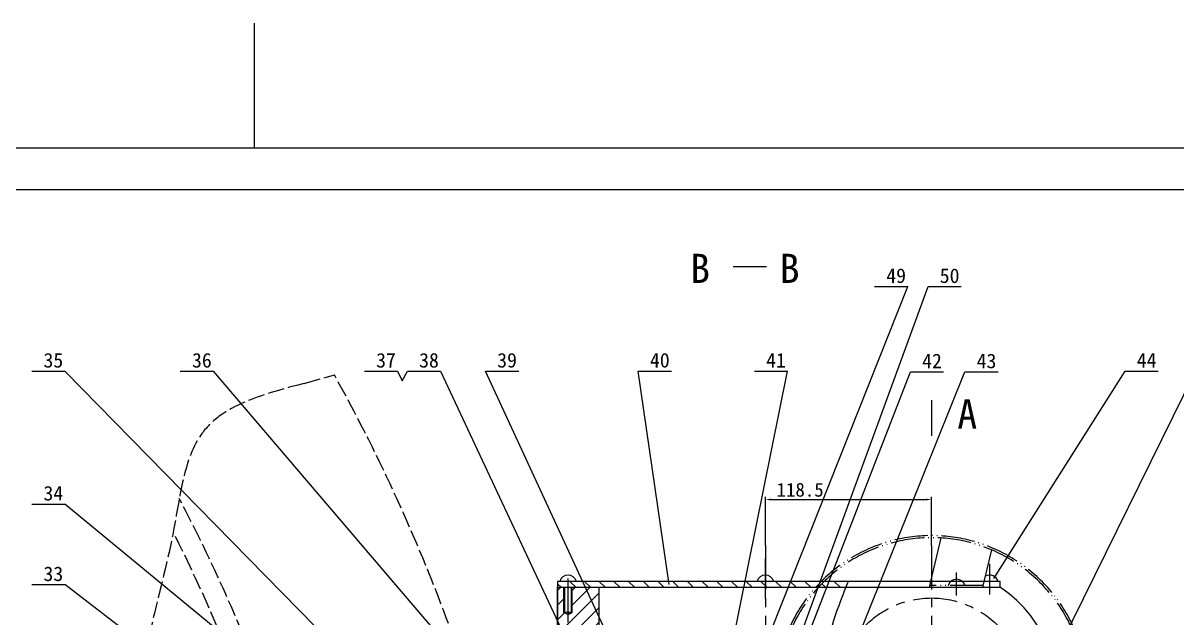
# Model space of a CAD drawing. Header units: millimetres. Extents: x 426 to 3129, y 89 to 2051.
# Drawn here: x 1610 to 2443, y 1622 to 2051 of the extents above; entities that cross this region are included whole.
import ezdxf

# ---------------------------------------------------------------- set-up
doc = ezdxf.new("R2010")
doc.units = ezdxf.units.MM
for name, pattern in [('ACAD_ISO02W100', [15, 12, -3]), ('ACAD_ISO05W100', [34, 24, -3, 0.5, -3, 0.5, -3]), ('CENTER', [50.8, 31.75, -6.35, 6.35, -6.35]), ('CENTER2', [1.125, 0.75, -0.125, 0.125, -0.125])]:
    doc.linetypes.add(name, pattern=pattern)
for name, color, linetype in [('01', 1, 'CENTER'), ('3', 5, 'Continuous'), ('CENTER', 1, 'CENTER2'), ('LAYER3', 3, 'ACAD_ISO02W100'), ('TEXT', 5, 'Continuous'), ('图层1', 7, 'Continuous'), ('图层2', 3, 'ACAD_ISO02W100')]:
    doc.layers.add(name, color=color, linetype=linetype)
doc.dimstyles.get("Standard").update_dxf_attribs({"dimtxt": 0.18, "dimasz": 0.18, "dimexe": 0.18, "dimexo": 0.0625, "dimgap": 0.09, "dimtad": 0, "dimtih": 1, "dimtoh": 1, "dimdec": 4, "dimzin": 0, "dimdsep": 46, "dimtxsty": 'Standard', "dimcen": 0.09, "dimadec": 0, "dimazin": 0, "dimtfac": 1, "dimtdec": 4, "dimtofl": 0, "dimtmove": 0, "dimatfit": 3, "dimfxl": 0, "dimtolj": 1, "dimtzin": 0, "dimarcsym": 0})

# ---------------------------------------------------------------- blocks, each defined once
blk = doc.blocks.new('*D1')
at = {"layer": '3', "color": 0, "lineweight": -2}
for p, q in [((2146.17, 1674.31), (2146.17, 1709.37)), ((2266.17, 1674.31), (2266.17, 1709.37)), ((2150.17, 1707.37), (2262.17, 1707.37))]:
    blk.add_line(p, q, dxfattribs=at)
at = {"layer": '3', "color": 0}
for points in [[(2150.17, 1708.04), (2150.17, 1706.71), (2146.17, 1707.37)], [(2262.17, 1708.04), (2262.17, 1706.71), (2266.17, 1707.37)]]:
    blk.add_solid(points, dxfattribs=at)
at = {"layer": 'DEFPOINTS', "color": 0}
for p in [(2266.17, 1707.37), (2146.17, 1674.25), (2266.17, 1674.25)]:
    blk.add_point(p, dxfattribs=at)
at = {"layer": '3', "color": 0, "insert": (2171.25, 1714.37), "char_height": 10, "attachment_point": 5}
blk.add_mtext('\\A1;118.5', dxfattribs=at)

msp = doc.modelspace()

# ---------------------------------------------------------------- hatches: boundary and pattern name
at = {"layer": '3'}
h = msp.add_hatch(dxfattribs=at)
h.set_pattern_fill('ANSI31', color=256, scale=60, angle=90, style=0)
h.set_pattern_definition([(135, (-48494.184, -1320.345), (-5.3033009, -5.3033009), [])])
h.paths.add_polyline_path([(2146.17178, 1643.8529), (2146.17178, 1648.3529), (2003.67178, 1648.3529), (2003.67178, 1643.8529)])
h.paths.add_polyline_path([(2003.67178, 1643.8529), (2003.67178, 1648.3529), (1996.17178, 1648.3529), (1996.17178, 1643.8529)])
h.paths.add_polyline_path([(2165.67178, 1643.8529), (2165.67178, 1648.3529), (2146.17178, 1648.3529), (2146.17178, 1643.8529)])
h.paths.add_polyline_path([(2182.31923, 1643.8529, -0.01376294), (2186.57279, 1648.3529), (2165.67178, 1648.3529), (2165.67178, 1643.8529)])
edge = h.paths.add_edge_path()
edge.add_spline(control_points=[(2204.1538, 1643.8529), (2204.75098, 1645.35315), (2205.3512, 1646.85303), (2205.95142, 1648.3529)], knot_values=[0, 0, 0, 0, 1.582620747, 1.582620747, 1.582620747, 1.582620747], degree=3, periodic=0)
edge.add_line((2205.95142, 1648.3529), (2188.70727, 1648.3529))
edge.add_arc((2266.17178, 1568.8529), 111, 134.25703864, 137.4933577)
edge.add_line((2184.34269, 1643.8529), (2204.1538, 1643.8529))
h = msp.add_hatch(dxfattribs=at)
h.set_pattern_fill('ANSI31', color=256, scale=60, style=0)
h.set_pattern_definition([(45, (-48494.184, -1320.345), (-5.3033009, 5.3033009), [])])
h.paths.add_polyline_path([(2011.17178, 1606.3529, 0.071509808), (2026.17178, 1613.8529), (2026.17178, 1643.8529), (2006.67178, 1643.8529), (2006.67178, 1625.8529), (2003.67178, 1624.12085), (2000.67178, 1625.8529), (2000.67178, 1643.8529), (1996.17178, 1643.8529), (1996.17178, 1606.3529), (1996.17178, 1568.8529), (2011.17178, 1568.8529)])
h.paths.add_polyline_path([(1996.17178, 1478.8529), (2033.67178, 1478.8529, -0.414213562), (2041.17178, 1471.3529), (2053.54678, 1471.3529), (2053.54678, 1493.8529), (2011.17178, 1493.8529), (2011.17178, 1568.8529), (1996.17178, 1568.8529)])
h.paths.add_polyline_path([(2099.67178, 1471.3529), (2113.17178, 1471.3529), (2113.17178, 1530.39393), (2112.21282, 1531.3529), (2104.92178, 1531.3529, 0.414213562), (2097.42178, 1523.8529), (2097.42178, 1501.3529, -0.414213562), (2089.92178, 1493.8529), (2073.79678, 1493.8529), (2073.79678, 1471.3529), (2086.17178, 1471.3529), (2086.17178, 1441.3529), (2099.67178, 1441.3529)])
edge = h.paths.add_edge_path()
edge.add_line((2179.17178, 1471.3529), (2192.67178, 1471.3529))
edge.add_line((2192.67178, 1471.3529), (2192.67178, 1441.3529))
edge.add_line((2192.67178, 1441.3529), (2206.17178, 1441.3529))
edge.add_line((2206.17178, 1441.3529), (2206.17178, 1471.3529))
edge.add_line((2206.17178, 1471.3529), (2228.67178, 1471.3529))
edge.add_line((2228.67178, 1471.3529), (2228.67178, 1483.64096))
edge.add_spline(control_points=[(2228.67178, 1483.64096), (2225.87448, 1486.93756), (2223.21067, 1490.34425), (2220.68074, 1493.8529)], knot_values=[54.292356276, 54.292356276, 54.292356276, 54.292356276, 58.62144195, 58.62144195, 58.62144195, 58.62144195], degree=3, periodic=0)
edge.add_line((2220.68074, 1493.8529), (2202.42178, 1493.8529))
edge.add_arc((2202.42178, 1501.3529), 7.5, 180, 270, ccw=False)
edge.add_line((2194.92178, 1501.3529), (2194.92178, 1523.8529))
edge.add_arc((2187.42178, 1523.8529), 7.5, 0, 90)
edge.add_line((2187.42178, 1531.3529), (2179.17178, 1531.3529))
edge.add_line((2179.17178, 1531.3529), (2179.17178, 1471.3529))

# ---------------------------------------------------------------- linework, layer by layer
msp.add_line((590.67769, 1931.0539), (3008.67769, 1931.0539))
at = {"layer": '01'}
for p, q in [((2146.17178, 1674.24628), (2146.17178, 869.13749)), ((2266.17178, 1674.24628), (2266.17178, 1522.3529)), ((2266.17178, 1674.24628), (2266.17178, 1597.68554)), ((2146.17178, 1635.97405), (2146.17178, 1664.81408)), ((2308.17178, 1638.77789), (2308.17178, 1660.89415)), ((2003.67178, 1618.68073), (2003.67178, 1654.97001)), ((2284.22416, 1638.13686), (2284.22416, 1654.66707))]:
    msp.add_line(p, q, dxfattribs=at)
msp.add_circle((2266.17178, 1568.8529), 67.5, dxfattribs=at)
at = {"layer": '3'}
for p, q in [((1777.17769, 1961.0539), (1777.17769, 2051.0539)), ((2150.72432, 1614.07997), (2248.96923, 1860.99524)), ((2170.37332, 1605.90395), (2263.59839, 1860.99524)), ((2224.96923, 1860.99524), (2248.96923, 1860.99524)), ((2263.59839, 1860.99524), (2287.59839, 1860.99524)), ((1616.42266, 1799.9924), (1640.42266, 1799.9924)), ((2030.18806, 1402.94373), (1640.42266, 1799.9924)), ((1723.66968, 1799.9924), (1747.66968, 1799.9924)), ((2045.38981, 1451.74282), (1747.66968, 1799.9924)), ((1856.62002, 1799.9924), (1880.62002, 1799.9924)), ((1880.62002, 1799.9924), (1883.91843, 1793.08164)), ((1883.91843, 1793.08164), (1887.66018, 1799.9924)), ((1887.66018, 1799.9924), (1911.66018, 1799.9924)), ((1911.66018, 1799.9924), (2051.13344, 1502.21437)), ((1944.03384, 1799.9924), (1968.03384, 1799.9924)), ((2103.41038, 1455.43872), (1944.03384, 1799.9924)), ((2054.34036, 1800.00865), (2078.34036, 1800.00865)), ((2076.72625, 1646.10074), (2054.34036, 1800.00865)), ((2118.57989, 1584.23719), (2162.21634, 1799.9924)), ((2138.21634, 1799.9924), (2162.21634, 1799.9924)), ((2311.15713, 1650.4521), (2405.85352, 1799.9924)), ((2319.5166, 1522.02967), (2456.76276, 1799.9924)), ((2405.85352, 1799.9924), (2429.85352, 1799.9924)), ((2167.29462, 1584.23752), (2250.87075, 1799.48413)), ((2178.29155, 1521.6403), (2290.2317, 1799.48413)), ((2250.87075, 1799.48413), (2274.87075, 1799.48413)), ((2290.2317, 1799.48413), (2314.2317, 1799.48413)), ((1616.42266, 1704.07515), (1640.42266, 1704.07515)), ((2129.489, 1300.98366), (1640.42266, 1704.07515)), ((1616.42266, 1645.97191), (1640.42266, 1645.97191)), ((2186.62207, 1227.61867), (1640.42266, 1645.97191)), ((2000.67178, 1625.8529), (2000.67178, 1643.8529)), ((2006.67178, 1625.8529), (2006.67178, 1643.8529))]:
    msp.add_line(p, q, dxfattribs=at)
msp.add_spline([(2205.95142, 1648.3529), (2189.37408, 1591.37109), (2200.97822, 1529.29016), (2229.98854, 1482.10866), (2239.93495, 1471.3529)], degree=3, dxfattribs=at)
at = {"layer": 'CENTER'}
msp.add_line((2266.17178, 1674.43378), (2266.17178, 1693.07756), dxfattribs=at)
at = {"layer": 'DEFPOINTS', "color": 0, "linetype": 'ByBlock'}
msp.add_point((2290.52124, 1678.6862), dxfattribs=at)
at = {"layer": 'LAYER3'}
msp.add_line((1813.04412, 1791.17245), (1834.92395, 1797.28943), dxfattribs=at)
msp.add_spline([(1813.04412, 1791.17245), (1740.78489, 1756.89574), (1719.10711, 1686.53831), (1699.23583, 1598.14056), (1690.20332, 1502.52659)], degree=3, dxfattribs=at)
at = {"layer": 'TEXT'}
msp.add_line((515.67769, 1961.0539), (3038.67769, 1961.0539), dxfattribs=at)
at = {"layer": '图层1'}
for p, q in [((2122.87557, 1875.36143), (2146.87557, 1875.36143)), ((2266.44193, 1753.38469), (2266.44193, 1779.01523)), ((2265.66711, 1648.3529), (2273.0501, 1679.63958)), ((2304.19708, 1648.3529), (2309.54767, 1671.02693)), ((1996.17178, 1648.3529), (1996.17178, 1478.8529)), ((2315.67178, 1648.3529), (1996.17178, 1648.3529)), ((1996.17178, 1606.3529), (1996.17178, 1644.33957)), ((2315.92115, 1643.8529), (1996.17178, 1643.8529)), ((2001.27178, 1625.8529), (2001.27178, 1643.8529)), ((2006.07178, 1625.8529), (2006.07178, 1643.8529)), ((2026.17178, 1613.8529), (2026.17178, 1643.8529)), ((2315.67178, 1643.8529), (2315.67178, 1648.3529)), ((2003.67178, 1624.12085), (2000.57707, 1625.90758)), ((2006.67178, 1625.8529), (2000.67178, 1625.8529)), ((2006.67178, 1625.8529), (2003.67178, 1624.12085))]:
    msp.add_line(p, q, dxfattribs=at)
for centre, radius, start, end in [((2003.67178, 1646.6029), 6.25, 16.26020471, 163.73979529), ((2146.17178, 1646.6029), 6.25, 16.26020471, 163.73979529), ((2284.22416, 1643.6029), 6.25, 49.46419789, 130.53580211), ((2308.17178, 1646.6029), 6.25, 16.26020471, 119.82128931), ((2266.17178, 1568.8529), 90, 265.58827421, 56.44269024)]:
    msp.add_arc(centre, radius, start, end, dxfattribs=at)
at = {"layer": '图层2', "linetype": 'ACAD_ISO05W100'}
for p, q in [((2264.6052, 1643.8529), (2265.66711, 1648.3529)), ((2303.48914, 1645.3529), (2264.95917, 1645.3529)), ((2303.13517, 1643.8529), (2304.19708, 1648.3529))]:
    msp.add_line(p, q, dxfattribs=at)
at = {"layer": '图层2', "linetype": 'ACAD_ISO02W100'}
for radius, start, end in [(1281, 323.19365254, 29.0585919), (1140, 327.36813341, 27.87030374), (1125, 328.03120006, 26.88399919)]:
    msp.add_arc((715.17178, 1175.1029), radius, start, end, dxfattribs=at)
at = {"layer": '图层2', "linetype": 'ACAD_ISO05W100'}
for centre, radius, start, end in [((2266.17178, 1568.8529), 112.5, 347.5, 167.5), ((2266.17178, 1568.8529), 111, 347.5, 167.5), ((2284.22416, 1643.6029), 6.25, 130.53580211, 163.73979529), ((2284.22416, 1643.6029), 6.25, 16.26020471, 49.46419789)]:
    msp.add_arc(centre, radius, start, end, dxfattribs=at)

# ---------------------------------------------------------------- texts
at = {"layer": '3', "char_height": 10.5, "width": 21.6078, "attachment_point": 1}
for s, insert in [('\\f宋体|b0|i0|c134|p2;49', (2233.42237, 1874.09556)), ('\\f宋体|b0|i0|c134|p2;50', (2272.05153, 1874.09556)), ('\\f宋体|b0|i0|c134|p2;35', (1624.8758, 1813.09272)), ('\\f宋体|b0|i0|c134|p2;36', (1732.12282, 1813.09272)), ('\\f宋体|b0|i0|c134|p2;37', (1865.07316, 1813.09272)), ('\\f宋体|b0|i0|c134|p2;38', (1896.11332, 1813.09272)), ('\\f宋体|b0|i0|c134|p2;39', (1952.48697, 1813.09272)), ('\\f宋体|b0|i0|c134|p2;40', (2062.7935, 1813.10897)), ('\\f宋体|b0|i0|c134|p2;41', (2146.66948, 1813.09272)), ('\\f宋体|b0|i0|c134|p2;42', (2259.32388, 1812.58445)), ('\\f宋体|b0|i0|c134|p2;43', (2298.68484, 1812.58445)), ('\\f宋体|b0|i0|c134|p2;44', (2414.30666, 1813.09272)), ('\\f宋体|b0|i0|c134|p2;34', (1624.8758, 1717.17547)), ('\\f宋体|b0|i0|c134|p2;33', (1624.8758, 1659.07222))]:
    msp.add_mtext(s, dxfattribs=dict(at, insert=insert))
at = {"layer": '图层1'}
for s, p in [('B', (2091.89014, 1863.62887)), ('B', (2156.54965, 1863.62887)), ('A', (2284.76489, 1758.5786))]:
    msp.add_text(s, height=21, dxfattribs=at).set_placement(p)

# ---------------------------------------------------------------- dimensions: what is measured, and where the dimension line sits
at = {"layer": '3'}
dim = msp.add_linear_dim(base=(2266.17178, 1707.37195), p1=(2146.17178, 1674.24628), p2=(2266.17178, 1674.24628), text='118.5', dimstyle='Standard', override={"dimtxt": 10, "dimasz": 4, "dimexe": 2, "dimgap": 2, "dimtad": 1, "dimtih": 0, "dimtoh": 0, "dimtofl": 1}, dxfattribs=at)
dim.commit()
dim.dimension.update_dxf_attribs({"geometry": '*D1', "text_midpoint": (2171.248, 1707.37195), "dimtype": 160})

doc.saveas('drawing.dxf')
